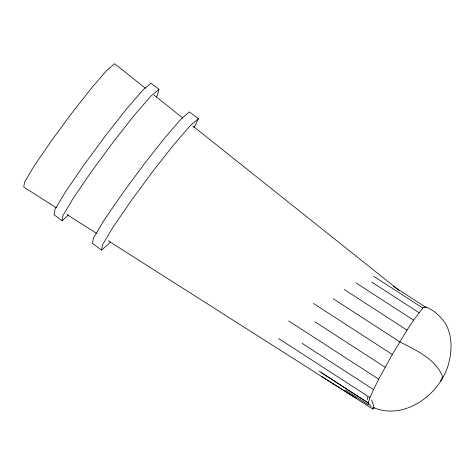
<?xml version="1.0" encoding="UTF-8"?>
<svg xmlns="http://www.w3.org/2000/svg" width="475" height="475" viewBox="0 0 475 475"><rect width="100%" height="100%" fill="white"/><g stroke="black" fill="none" stroke-linecap="round" stroke-linejoin="round"><path stroke-width="0.71" d="M62.094 220.756L62.967 215.454L73.5 197.838L91.544 171.499L113.424 141.799L134.674 114.808L150.967 96.021L158.965 89.282L150.937 83.303L142.939 90.048L126.653 108.834L105.403 135.826L83.523 165.526L65.473 191.864L54.946 209.481L54.073 214.783L62.094 220.756L68.43 215.038M101.591 250.165L102.463 244.862L112.991 227.246L131.041 200.907L152.92 171.208L174.171 144.216L190.457 125.43L198.455 118.685L189.377 111.928L181.379 118.667L165.086 137.453L143.836 164.445L121.956 194.144L103.912 220.483L93.379 238.1L92.506 243.402L101.591 250.165L110.562 242.06M108.14 240.724L372.804 409.022L373.445 405.448L371.622 399.897M158.965 89.282L157.32 95.166L156.233 97.019M345.337 390.011L368.315 404.878L368.161 402.859L369.948 397.64L373.558 389.565L378.729 379.192L392.303 354.475L407.033 330.119L413.577 320.168L422.833 308.061L424.911 306.731C433.877 309.807 440.622 316.415 445.853 324.104C452.918 337.535 452.052 352.878 447.634 366.985C437.974 395.954 403.453 420.624 373.071 407.402M193.948 127.745L198.455 118.685M372.804 409.022L374.353 407.645M440.444 380.635L441.625 379.899L442.463 376.218C435.474 358.928 415.364 349.903 399.778 341.822L333.325 298.822M424.199 306.856L426.128 307.604M321.302 376.271L356.375 398.311M56.258 207.729L23.75 187.055L24.563 182.085L34.449 165.555L51.383 140.843L71.909 112.979L91.847 87.649L107.13 70.027L114.641 63.692L145.362 88.172M66.88 214.486L96.888 233.563M393.241 286.241L424.911 306.731M373.772 276.313L422.833 308.061M371.765 282.103L418.968 312.645M355.822 282.791L413.577 320.168M344.31 289.53L407.033 330.119M313.435 303.442L392.303 354.475M314.949 321.812L385.13 367.223M288.681 320.922L378.729 379.192M302.136 343.354L373.558 389.565M278.659 338.568L369.948 397.64M319.099 371.112L368.161 402.859M320.975 372.453L368.173 402.996L371.1 406.636M154.054 95.101L183.029 118.198M192.886 126.047L399.208 290.474M367.306 397.011L367.692 399.671"/></g></svg>
